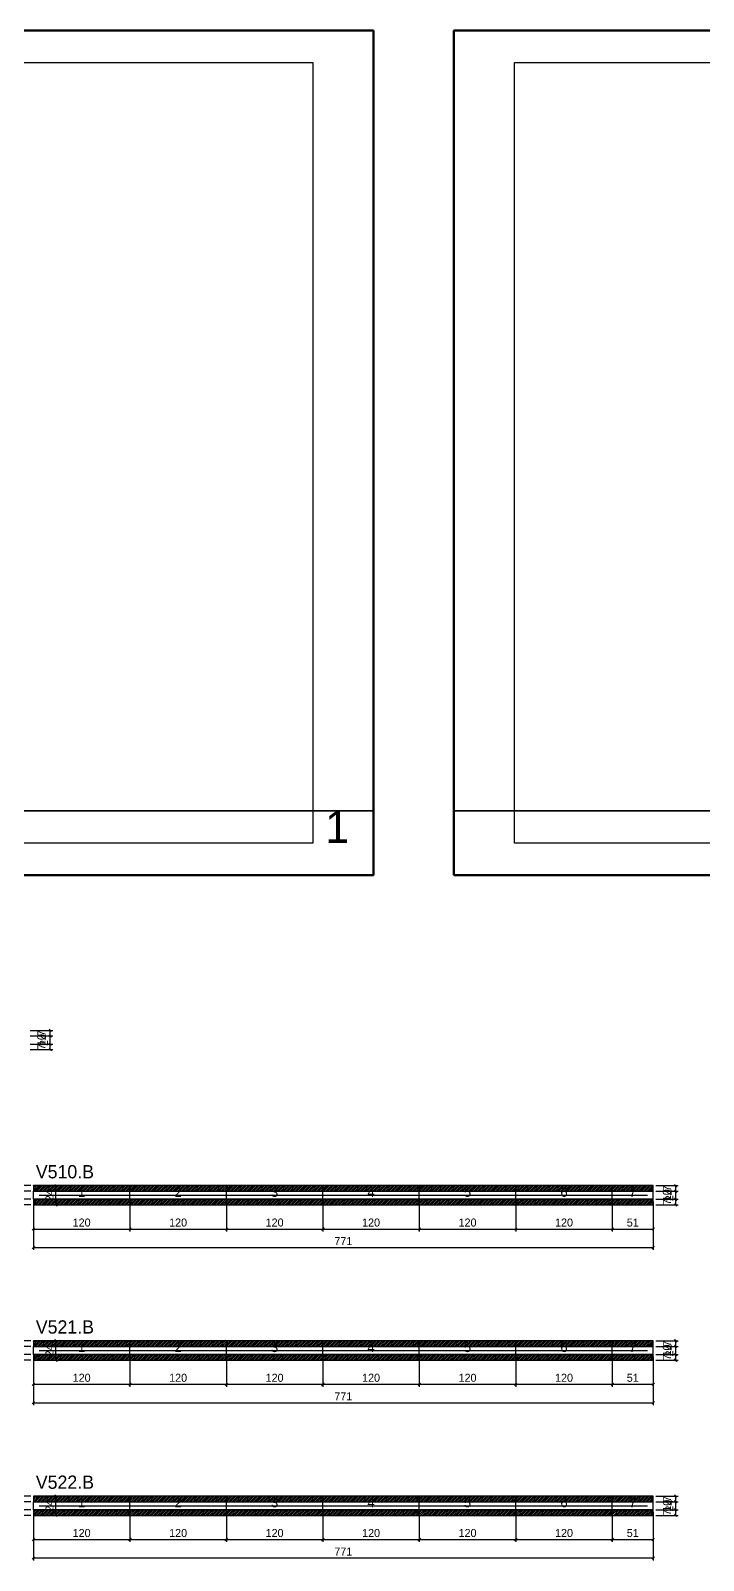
# Model space of a CAD drawing. Extents: x -10500 to 3070, y -6649 to 1250.
# Drawn here: x 1058 to 1895, y -652 to 1250 of the extents above; entities that cross this region are included whole.
import ezdxf
from ezdxf.enums import TextEntityAlignment as Align

# ---------------------------------------------------------------- set-up
doc = ezdxf.new("R2010")
doc.units = 0
for name, color, linetype in [('5', 5, 'Continuous'), ('CARIMBO', 255, 'Continuous'), ('COTA', 241, 'Continuous'), ('Folhas', 255, 'Continuous'), ('NOMENCLATURA', 7, 'Continuous'), ('Painéis', 200, 'Continuous'), ('SARR_2.2x7', 40, 'Continuous'), ('SCO-___-LAJ', 224, 'Continuous')]:
    doc.layers.add(name, color=color, linetype=linetype)
doc.dimstyles.new('PAINEL', dxfattribs={"dimtxt": 10, "dimasz": 3, "dimexe": 3, "dimexo": 3, "dimgap": 3, "dimtad": 1, "dimblk": 'OBLIQUE', "dimblk1": 'OBLIQUE', "dimcen": 2.5, "dimclrd": 4, "dimclre": 4, "dimclrt": 240, "dimazin": 3, "dimtfac": 1, "dimtmove": 0, "dimatfit": 3})

# ---------------------------------------------------------------- blocks, each defined once
blk = doc.blocks.new('_OBLIQUE')
at = {"color": 0, "linetype": 'BYBLOCK'}
blk.add_line((-0.5, -0.5), (0.5, 0.5), dxfattribs=at)

msp = doc.modelspace()

# ---------------------------------------------------------------- hatches: boundary and pattern name
at = {"layer": 'COTA'}
h = msp.add_hatch(dxfattribs=at)
h.set_pattern_fill('ANSI31', scale=0.5)
h.paths.add_polyline_path([(1062, -193), (1182, -193), (1182, -186), (1062, -186)])
h = msp.add_hatch(dxfattribs=at)
h.set_pattern_fill('ANSI31', scale=0.5)
h.paths.add_polyline_path([(1182, -193), (1302, -193), (1302, -186), (1182, -186)])
h = msp.add_hatch(dxfattribs=at)
h.set_pattern_fill('ANSI31', scale=0.5)
h.paths.add_polyline_path([(1302, -193), (1422, -193), (1422, -186), (1302, -186)])
h = msp.add_hatch(dxfattribs=at)
h.set_pattern_fill('ANSI31', scale=0.5)
h.paths.add_polyline_path([(1422, -193), (1542, -193), (1542, -186), (1422, -186)])
h = msp.add_hatch(dxfattribs=at)
h.set_pattern_fill('ANSI31', scale=0.5)
h.paths.add_polyline_path([(1542, -193), (1662, -193), (1662, -186), (1542, -186)])
h = msp.add_hatch(dxfattribs=at)
h.set_pattern_fill('ANSI31', scale=0.5)
h.paths.add_polyline_path([(1662, -193), (1782, -193), (1782, -186), (1662, -186)])
h = msp.add_hatch(dxfattribs=at)
h.set_pattern_fill('ANSI31', scale=0.5)
h.paths.add_polyline_path([(1782, -193), (1833, -193), (1833, -186), (1782, -186)])
h = msp.add_hatch(dxfattribs=at)
h.set_pattern_fill('ANSI31', scale=0.5)
h.paths.add_polyline_path([(1062, -210), (1182, -210), (1182, -203), (1062, -203)])
h = msp.add_hatch(dxfattribs=at)
h.set_pattern_fill('ANSI31', scale=0.5)
h.paths.add_polyline_path([(1182, -210), (1302, -210), (1302, -203), (1182, -203)])
h = msp.add_hatch(dxfattribs=at)
h.set_pattern_fill('ANSI31', scale=0.5)
h.paths.add_polyline_path([(1302, -210), (1422, -210), (1422, -203), (1302, -203)])
h = msp.add_hatch(dxfattribs=at)
h.set_pattern_fill('ANSI31', scale=0.5)
h.paths.add_polyline_path([(1422, -210), (1542, -210), (1542, -203), (1422, -203)])
h = msp.add_hatch(dxfattribs=at)
h.set_pattern_fill('ANSI31', scale=0.5)
h.paths.add_polyline_path([(1542, -210), (1662, -210), (1662, -203), (1542, -203)])
h = msp.add_hatch(dxfattribs=at)
h.set_pattern_fill('ANSI31', scale=0.5)
h.paths.add_polyline_path([(1662, -210), (1782, -210), (1782, -203), (1662, -203)])
h = msp.add_hatch(dxfattribs=at)
h.set_pattern_fill('ANSI31', scale=0.5)
h.paths.add_polyline_path([(1782, -210), (1833, -210), (1833, -203), (1782, -203)])
h = msp.add_hatch(dxfattribs=at)
h.set_pattern_fill('ANSI31', scale=0.5)
h.paths.add_polyline_path([(1062, -386), (1182, -386), (1182, -379), (1062, -379)])
h = msp.add_hatch(dxfattribs=at)
h.set_pattern_fill('ANSI31', scale=0.5)
h.paths.add_polyline_path([(1182, -386), (1302, -386), (1302, -379), (1182, -379)])
h = msp.add_hatch(dxfattribs=at)
h.set_pattern_fill('ANSI31', scale=0.5)
h.paths.add_polyline_path([(1302, -386), (1422, -386), (1422, -379), (1302, -379)])
h = msp.add_hatch(dxfattribs=at)
h.set_pattern_fill('ANSI31', scale=0.5)
h.paths.add_polyline_path([(1422, -386), (1542, -386), (1542, -379), (1422, -379)])
h = msp.add_hatch(dxfattribs=at)
h.set_pattern_fill('ANSI31', scale=0.5)
h.paths.add_polyline_path([(1542, -386), (1662, -386), (1662, -379), (1542, -379)])
h = msp.add_hatch(dxfattribs=at)
h.set_pattern_fill('ANSI31', scale=0.5)
h.paths.add_polyline_path([(1662, -386), (1782, -386), (1782, -379), (1662, -379)])
h = msp.add_hatch(dxfattribs=at)
h.set_pattern_fill('ANSI31', scale=0.5)
h.paths.add_polyline_path([(1782, -386), (1833, -386), (1833, -379), (1782, -379)])
h = msp.add_hatch(dxfattribs=at)
h.set_pattern_fill('ANSI31', scale=0.5)
h.paths.add_polyline_path([(1062, -403), (1182, -403), (1182, -396), (1062, -396)])
h = msp.add_hatch(dxfattribs=at)
h.set_pattern_fill('ANSI31', scale=0.5)
h.paths.add_polyline_path([(1182, -403), (1302, -403), (1302, -396), (1182, -396)])
h = msp.add_hatch(dxfattribs=at)
h.set_pattern_fill('ANSI31', scale=0.5)
h.paths.add_polyline_path([(1302, -403), (1422, -403), (1422, -396), (1302, -396)])
h = msp.add_hatch(dxfattribs=at)
h.set_pattern_fill('ANSI31', scale=0.5)
h.paths.add_polyline_path([(1422, -403), (1542, -403), (1542, -396), (1422, -396)])
h = msp.add_hatch(dxfattribs=at)
h.set_pattern_fill('ANSI31', scale=0.5)
h.paths.add_polyline_path([(1542, -403), (1662, -403), (1662, -396), (1542, -396)])
h = msp.add_hatch(dxfattribs=at)
h.set_pattern_fill('ANSI31', scale=0.5)
h.paths.add_polyline_path([(1662, -403), (1782, -403), (1782, -396), (1662, -396)])
h = msp.add_hatch(dxfattribs=at)
h.set_pattern_fill('ANSI31', scale=0.5)
h.paths.add_polyline_path([(1782, -403), (1833, -403), (1833, -396), (1782, -396)])
h = msp.add_hatch(dxfattribs=at)
h.set_pattern_fill('ANSI31', scale=0.5)
h.paths.add_polyline_path([(1062, -579), (1182, -579), (1182, -572), (1062, -572)])
h = msp.add_hatch(dxfattribs=at)
h.set_pattern_fill('ANSI31', scale=0.5)
h.paths.add_polyline_path([(1062, -596), (1182, -596), (1182, -589), (1062, -589)])
h = msp.add_hatch(dxfattribs=at)
h.set_pattern_fill('ANSI31', scale=0.5)
h.paths.add_polyline_path([(1182, -579), (1302, -579), (1302, -572), (1182, -572)])
h = msp.add_hatch(dxfattribs=at)
h.set_pattern_fill('ANSI31', scale=0.5)
h.paths.add_polyline_path([(1182, -596), (1302, -596), (1302, -589), (1182, -589)])
h = msp.add_hatch(dxfattribs=at)
h.set_pattern_fill('ANSI31', scale=0.5)
h.paths.add_polyline_path([(1302, -579), (1422, -579), (1422, -572), (1302, -572)])
h = msp.add_hatch(dxfattribs=at)
h.set_pattern_fill('ANSI31', scale=0.5)
h.paths.add_polyline_path([(1302, -596), (1422, -596), (1422, -589), (1302, -589)])
h = msp.add_hatch(dxfattribs=at)
h.set_pattern_fill('ANSI31', scale=0.5)
h.paths.add_polyline_path([(1422, -579), (1542, -579), (1542, -572), (1422, -572)])
h = msp.add_hatch(dxfattribs=at)
h.set_pattern_fill('ANSI31', scale=0.5)
h.paths.add_polyline_path([(1422, -596), (1542, -596), (1542, -589), (1422, -589)])
h = msp.add_hatch(dxfattribs=at)
h.set_pattern_fill('ANSI31', scale=0.5)
h.paths.add_polyline_path([(1542, -579), (1662, -579), (1662, -572), (1542, -572)])
h = msp.add_hatch(dxfattribs=at)
h.set_pattern_fill('ANSI31', scale=0.5)
h.paths.add_polyline_path([(1542, -596), (1662, -596), (1662, -589), (1542, -589)])
h = msp.add_hatch(dxfattribs=at)
h.set_pattern_fill('ANSI31', scale=0.5)
h.paths.add_polyline_path([(1662, -579), (1782, -579), (1782, -572), (1662, -572)])
h = msp.add_hatch(dxfattribs=at)
h.set_pattern_fill('ANSI31', scale=0.5)
h.paths.add_polyline_path([(1662, -596), (1782, -596), (1782, -589), (1662, -589)])
h = msp.add_hatch(dxfattribs=at)
h.set_pattern_fill('ANSI31', scale=0.5)
h.paths.add_polyline_path([(1782, -579), (1833, -579), (1833, -572), (1782, -572)])
h = msp.add_hatch(dxfattribs=at)
h.set_pattern_fill('ANSI31', scale=0.5)
h.paths.add_polyline_path([(1782, -596), (1833, -596), (1833, -589), (1782, -589)])

# ---------------------------------------------------------------- linework, layer by layer
at = {"layer": 'CARIMBO', "lineweight": 35}
for p, q in [((0, 280), (1485, 280)), ((1585, 280), (3070, 280))]:
    msp.add_line(p, q, dxfattribs=at)
at = {"layer": 'Folhas', "lineweight": 50}
for points in [[(0, 200), (1485, 200), (1485, 1250), (0, 1250)], [(1585, 200), (3070, 200), (3070, 1250), (1585, 1250)]]:
    msp.add_lwpolyline(points, close=True, dxfattribs=at)
at = {"layer": 'Folhas', "lineweight": 25}
for points in [[(75, 240), (1410, 240), (1410, 1210), (75, 1210)], [(1660, 240), (2995, 240), (2995, 1210), (1660, 1210)]]:
    msp.add_lwpolyline(points, close=True, dxfattribs=at)
at = {"layer": 'Painéis'}
for p, q in [((1062, -193), (1182, -193)), ((1062, -203), (1062, -193)), ((1062, -203), (1182, -203)), ((1182, -203), (1182, -193)), ((1182, -203), (1182, -193)), ((1182, -193), (1302, -193)), ((1182, -203), (1182, -193)), ((1182, -203), (1302, -203)), ((1302, -203), (1302, -193)), ((1302, -203), (1302, -193)), ((1302, -193), (1422, -193)), ((1302, -203), (1302, -193)), ((1302, -203), (1422, -203)), ((1422, -203), (1422, -193)), ((1422, -203), (1422, -193)), ((1422, -193), (1542, -193)), ((1422, -203), (1422, -193)), ((1422, -203), (1542, -203)), ((1542, -203), (1542, -193)), ((1542, -203), (1542, -193)), ((1542, -193), (1662, -193)), ((1542, -203), (1542, -193)), ((1542, -203), (1662, -203)), ((1662, -203), (1662, -193)), ((1662, -203), (1662, -193)), ((1662, -193), (1782, -193)), ((1662, -203), (1662, -193)), ((1662, -203), (1782, -203)), ((1782, -203), (1782, -193)), ((1782, -203), (1782, -193)), ((1782, -193), (1833, -193)), ((1782, -203), (1782, -193)), ((1782, -203), (1833, -203)), ((1833, -203), (1833, -193)), ((1062, -386), (1182, -386)), ((1062, -396), (1062, -386)), ((1062, -396), (1182, -396)), ((1182, -396), (1182, -386)), ((1182, -396), (1182, -386)), ((1182, -386), (1302, -386)), ((1182, -396), (1182, -386)), ((1182, -396), (1302, -396)), ((1302, -396), (1302, -386)), ((1302, -396), (1302, -386)), ((1302, -386), (1422, -386)), ((1302, -396), (1302, -386)), ((1302, -396), (1422, -396)), ((1422, -396), (1422, -386)), ((1422, -396), (1422, -386)), ((1422, -386), (1542, -386)), ((1422, -396), (1422, -386)), ((1422, -396), (1542, -396)), ((1542, -396), (1542, -386)), ((1542, -396), (1542, -386)), ((1542, -386), (1662, -386)), ((1542, -396), (1542, -386)), ((1542, -396), (1662, -396)), ((1662, -396), (1662, -386)), ((1662, -396), (1662, -386)), ((1662, -386), (1782, -386)), ((1662, -396), (1662, -386)), ((1662, -396), (1782, -396)), ((1782, -396), (1782, -386)), ((1782, -396), (1782, -386)), ((1782, -386), (1833, -386)), ((1782, -396), (1782, -386)), ((1782, -396), (1833, -396)), ((1833, -396), (1833, -386)), ((1062, -579), (1182, -579)), ((1062, -589), (1062, -579)), ((1062, -589), (1182, -589)), ((1182, -589), (1182, -579)), ((1182, -589), (1182, -579)), ((1182, -579), (1302, -579)), ((1182, -589), (1182, -579)), ((1182, -589), (1302, -589)), ((1302, -589), (1302, -579)), ((1302, -589), (1302, -579)), ((1302, -579), (1422, -579)), ((1302, -589), (1302, -579)), ((1302, -589), (1422, -589)), ((1422, -589), (1422, -579)), ((1422, -589), (1422, -579)), ((1422, -579), (1542, -579)), ((1422, -589), (1422, -579)), ((1422, -589), (1542, -589)), ((1542, -589), (1542, -579)), ((1542, -589), (1542, -579)), ((1542, -579), (1662, -579)), ((1542, -589), (1542, -579)), ((1542, -589), (1662, -589)), ((1662, -589), (1662, -579)), ((1662, -589), (1662, -579)), ((1662, -579), (1782, -579)), ((1662, -589), (1662, -579)), ((1662, -589), (1782, -589)), ((1782, -589), (1782, -579)), ((1782, -589), (1782, -579)), ((1782, -579), (1833, -579)), ((1782, -589), (1782, -579)), ((1782, -589), (1833, -589)), ((1833, -589), (1833, -579))]:
    msp.add_line(p, q, dxfattribs=at)
at = {"layer": 'SARR_2.2x7'}
for points in [[(1069, -198), (1182, -198)], [(1069, -198), (1182, -198)], [(1182, -198), (1302, -198)], [(1182, -198), (1302, -198)], [(1302, -198), (1422, -198)], [(1302, -198), (1422, -198)], [(1422, -198), (1542, -198)], [(1422, -198), (1542, -198)], [(1542, -198), (1662, -198)], [(1542, -198), (1662, -198)], [(1662, -198), (1782, -198)], [(1662, -198), (1782, -198)], [(1782, -198), (1826, -198)], [(1782, -198), (1826, -198)], [(1069, -391), (1182, -391)], [(1069, -391), (1182, -391)], [(1182, -391), (1302, -391)], [(1182, -391), (1302, -391)], [(1302, -391), (1422, -391)], [(1302, -391), (1422, -391)], [(1422, -391), (1542, -391)], [(1422, -391), (1542, -391)], [(1542, -391), (1662, -391)], [(1542, -391), (1662, -391)], [(1662, -391), (1782, -391)], [(1662, -391), (1782, -391)], [(1782, -391), (1826, -391)], [(1782, -391), (1826, -391)], [(1069, -584), (1182, -584)], [(1069, -584), (1182, -584)], [(1182, -584), (1302, -584)], [(1182, -584), (1302, -584)], [(1302, -584), (1422, -584)], [(1302, -584), (1422, -584)], [(1422, -584), (1542, -584)], [(1422, -584), (1542, -584)], [(1542, -584), (1662, -584)], [(1542, -584), (1662, -584)], [(1662, -584), (1782, -584)], [(1662, -584), (1782, -584)], [(1782, -584), (1826, -584)], [(1782, -584), (1826, -584)]]:
    msp.add_lwpolyline(points, dxfattribs=at)
at = {"layer": 'SCO-___-LAJ'}
for points in [[(1062, -193), (1182, -193), (1182, -186), (1062, -186)], [(1182, -193), (1302, -193), (1302, -186), (1182, -186)], [(1302, -193), (1422, -193), (1422, -186), (1302, -186)], [(1422, -193), (1542, -193), (1542, -186), (1422, -186)], [(1542, -193), (1662, -193), (1662, -186), (1542, -186)], [(1662, -193), (1782, -193), (1782, -186), (1662, -186)], [(1782, -193), (1833, -193), (1833, -186), (1782, -186)], [(1062, -210), (1182, -210), (1182, -203), (1062, -203)], [(1182, -210), (1302, -210), (1302, -203), (1182, -203)], [(1302, -210), (1422, -210), (1422, -203), (1302, -203)], [(1422, -210), (1542, -210), (1542, -203), (1422, -203)], [(1542, -210), (1662, -210), (1662, -203), (1542, -203)], [(1662, -210), (1782, -210), (1782, -203), (1662, -203)], [(1782, -210), (1833, -210), (1833, -203), (1782, -203)], [(1062, -386), (1182, -386), (1182, -379), (1062, -379)], [(1182, -386), (1302, -386), (1302, -379), (1182, -379)], [(1302, -386), (1422, -386), (1422, -379), (1302, -379)], [(1422, -386), (1542, -386), (1542, -379), (1422, -379)], [(1542, -386), (1662, -386), (1662, -379), (1542, -379)], [(1662, -386), (1782, -386), (1782, -379), (1662, -379)], [(1782, -386), (1833, -386), (1833, -379), (1782, -379)], [(1062, -403), (1182, -403), (1182, -396), (1062, -396)], [(1182, -403), (1302, -403), (1302, -396), (1182, -396)], [(1302, -403), (1422, -403), (1422, -396), (1302, -396)], [(1422, -403), (1542, -403), (1542, -396), (1422, -396)], [(1542, -403), (1662, -403), (1662, -396), (1542, -396)], [(1662, -403), (1782, -403), (1782, -396), (1662, -396)], [(1782, -403), (1833, -403), (1833, -396), (1782, -396)], [(1062, -579), (1182, -579), (1182, -572), (1062, -572)], [(1062, -596), (1182, -596), (1182, -589), (1062, -589)], [(1182, -579), (1302, -579), (1302, -572), (1182, -572)], [(1182, -596), (1302, -596), (1302, -589), (1182, -589)], [(1302, -579), (1422, -579), (1422, -572), (1302, -572)], [(1302, -596), (1422, -596), (1422, -589), (1302, -589)], [(1422, -579), (1542, -579), (1542, -572), (1422, -572)], [(1422, -596), (1542, -596), (1542, -589), (1422, -589)], [(1542, -579), (1662, -579), (1662, -572), (1542, -572)], [(1542, -596), (1662, -596), (1662, -589), (1542, -589)], [(1662, -579), (1782, -579), (1782, -572), (1662, -572)], [(1662, -596), (1782, -596), (1782, -589), (1662, -589)], [(1782, -579), (1833, -579), (1833, -572), (1782, -572)], [(1782, -596), (1833, -596), (1833, -589), (1782, -589)]]:
    msp.add_lwpolyline(points, close=True, dxfattribs=at)

# ---------------------------------------------------------------- texts
at = {"layer": '5'}
for s, p in [('1', (1122, -194)), ('2', (1242, -194)), ('3', (1362, -194)), ('4', (1482, -194)), ('5', (1602, -194)), ('6', (1722, -194)), ('7', (1807.5, -194)), ('1', (1122, -387)), ('2', (1242, -387)), ('3', (1362, -387)), ('4', (1482, -387)), ('5', (1602, -387)), ('6', (1722, -387)), ('7', (1807.5, -387)), ('1', (1122, -580)), ('2', (1242, -580)), ('3', (1362, -580)), ('4', (1482, -580)), ('5', (1602, -580)), ('6', (1722, -580)), ('7', (1807.5, -580))]:
    msp.add_text(s, height=12, dxfattribs=at).set_placement(p, align=Align.MIDDLE_CENTER)
at = {"layer": 'CARIMBO'}
msp.add_text('1', height=40, dxfattribs=at).set_placement((1425, 240))
at = {"layer": 'NOMENCLATURA'}
for s, p in [('V510.B', (1065, -177)), ('V521.B', (1065, -370)), ('V522.B', (1065, -563))]:
    msp.add_text(s, height=16.5, dxfattribs=at).set_placement(p)

# ---------------------------------------------------------------- dimensions: what is measured, and where the dimension line sits
at = {"layer": 'COTA'}
for base, p1, p2 in [((1083, -17), (1055, -17), (1055, 7)), ((1083, 0), (1055, 0), (1055, 7)), ((1083, -10), (1055, -10), (1055, 0)), ((1083, -17), (1055, -17), (1055, -10)), ((1034, -193), (1062, -193), (1062, -186)), ((1090, -210), (1062, -210), (1062, -186)), ((1861, -210), (1833, -210), (1833, -186)), ((1861, -193), (1833, -193), (1833, -186)), ((1034, -203), (1062, -203), (1062, -193)), ((1034, -210), (1062, -210), (1062, -203)), ((1861, -203), (1833, -203), (1833, -193)), ((1861, -210), (1833, -210), (1833, -203)), ((1034, -386), (1062, -386), (1062, -379)), ((1090, -403), (1062, -403), (1062, -379)), ((1861, -403), (1833, -403), (1833, -379)), ((1861, -386), (1833, -386), (1833, -379)), ((1034, -396), (1062, -396), (1062, -386)), ((1034, -403), (1062, -403), (1062, -396)), ((1861, -396), (1833, -396), (1833, -386)), ((1861, -403), (1833, -403), (1833, -396)), ((1034, -579), (1062, -579), (1062, -572)), ((1090, -596), (1062, -596), (1062, -572)), ((1861, -596), (1833, -596), (1833, -572)), ((1861, -579), (1833, -579), (1833, -572)), ((1034, -589), (1062, -589), (1062, -579)), ((1034, -596), (1062, -596), (1062, -589)), ((1861, -589), (1833, -589), (1833, -579)), ((1861, -596), (1833, -596), (1833, -589))]:
    msp.add_linear_dim(base=base, p1=p1, p2=p2, angle=90, dimstyle='PAINEL', dxfattribs=at).render()
for base, p1, p2 in [((1062, -240), (1062, -203), (1182, -203)), ((1062, -263), (1062, -203), (1833, -203)), ((1182, -240), (1182, -203), (1302, -203)), ((1302, -240), (1302, -203), (1422, -203)), ((1422, -240), (1422, -203), (1542, -203)), ((1542, -240), (1542, -203), (1662, -203)), ((1662, -240), (1662, -203), (1782, -203)), ((1782, -240), (1782, -203), (1833, -203)), ((1062, -433), (1062, -396), (1182, -396)), ((1062, -456), (1062, -396), (1833, -396)), ((1182, -433), (1182, -396), (1302, -396)), ((1302, -433), (1302, -396), (1422, -396)), ((1422, -433), (1422, -396), (1542, -396)), ((1542, -433), (1542, -396), (1662, -396)), ((1662, -433), (1662, -396), (1782, -396)), ((1782, -433), (1782, -396), (1833, -396)), ((1062, -626), (1062, -589), (1182, -589)), ((1062, -649), (1062, -589), (1833, -589)), ((1182, -626), (1182, -589), (1302, -589)), ((1302, -626), (1302, -589), (1422, -589)), ((1422, -626), (1422, -589), (1542, -589)), ((1542, -626), (1542, -589), (1662, -589)), ((1662, -626), (1662, -589), (1782, -589)), ((1782, -626), (1782, -589), (1833, -589))]:
    msp.add_linear_dim(base=base, p1=p1, p2=p2, dimstyle='PAINEL', dxfattribs=at).render()

doc.saveas('drawing.dxf')
